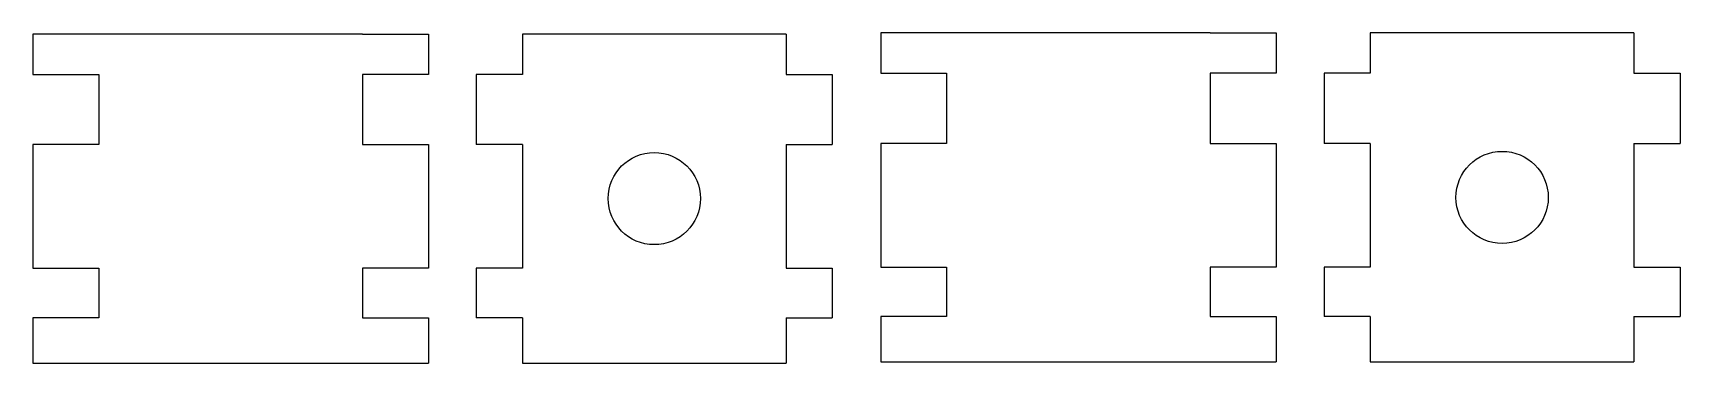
# Model space of a CAD drawing. Header units: inches. Extents: x 10.4 to 60.4, y 20 to 30.1.
import ezdxf

# ---------------------------------------------------------------- set-up
doc = ezdxf.new("R2010")
doc.units = ezdxf.units.IN
doc.header["$MEASUREMENT"] = 0

msp = doc.modelspace()

# ---------------------------------------------------------------- linework, layer by layer
for p, q in [((12.414, 30.041), (10.414, 30.041)), ((10.414, 30.041), (10.414, 28.815)), ((20.414, 30.041), (12.414, 30.041)), ((20.414, 30.041), (22.414, 30.041)), ((22.414, 30.041), (22.414, 28.815)), ((33.267, 30.041), (25.267, 30.041)), ((25.267, 30.041), (25.267, 28.815)), ((33.267, 30.041), (33.267, 28.815)), ((38.138, 30.076), (36.138, 30.076)), ((36.138, 30.076), (36.138, 28.849)), ((46.138, 30.076), (38.138, 30.076)), ((46.138, 30.076), (48.138, 30.076)), ((48.138, 30.076), (48.138, 28.849)), ((58.992, 30.076), (50.992, 30.076)), ((50.992, 30.076), (50.992, 28.849)), ((58.992, 30.076), (58.992, 28.849)), ((10.414, 28.815), (12.414, 28.815)), ((12.414, 28.815), (12.414, 26.684)), ((22.414, 28.815), (20.414, 28.815)), ((20.414, 28.815), (20.414, 26.684)), ((23.867, 28.815), (23.867, 26.684)), ((25.267, 28.815), (23.867, 28.815)), ((33.267, 28.815), (34.667, 28.815)), ((34.667, 28.815), (34.667, 26.684)), ((36.138, 28.849), (38.138, 28.849)), ((38.138, 28.849), (38.138, 26.718)), ((48.138, 28.849), (46.138, 28.849)), ((46.138, 28.849), (46.138, 26.718)), ((49.592, 28.849), (49.592, 26.718)), ((50.992, 28.849), (49.592, 28.849)), ((58.992, 28.849), (60.392, 28.849)), ((60.392, 28.849), (60.392, 26.718)), ((12.414, 26.684), (10.414, 26.684)), ((10.414, 26.684), (10.414, 22.923)), ((20.414, 26.684), (22.414, 26.684)), ((22.414, 26.684), (22.414, 22.923)), ((25.267, 26.684), (23.867, 26.684)), ((25.267, 26.684), (25.267, 22.923)), ((33.267, 26.684), (34.667, 26.684)), ((33.267, 26.684), (33.267, 22.923)), ((38.138, 26.718), (36.138, 26.718)), ((36.138, 26.718), (36.138, 22.958)), ((46.138, 26.718), (48.138, 26.718)), ((48.138, 26.718), (48.138, 22.958)), ((50.992, 26.718), (49.592, 26.718)), ((50.992, 26.718), (50.992, 22.958)), ((58.992, 26.718), (60.392, 26.718)), ((58.992, 26.718), (58.992, 22.958)), ((10.414, 22.923), (12.414, 22.923)), ((12.414, 22.923), (12.414, 21.419)), ((22.414, 22.923), (20.414, 22.923)), ((20.414, 22.923), (20.414, 21.419)), ((23.867, 22.923), (23.867, 21.419)), ((25.267, 22.923), (23.867, 22.923)), ((33.267, 22.923), (34.667, 22.923)), ((34.667, 22.923), (34.667, 21.419)), ((36.138, 22.958), (38.138, 22.958)), ((38.138, 22.958), (38.138, 21.454)), ((48.138, 22.958), (46.138, 22.958)), ((46.138, 22.958), (46.138, 21.454)), ((49.592, 22.958), (49.592, 21.454)), ((50.992, 22.958), (49.592, 22.958)), ((58.992, 22.958), (60.392, 22.958)), ((60.392, 22.958), (60.392, 21.454)), ((12.414, 21.419), (10.414, 21.419)), ((10.414, 21.419), (10.414, 20.041)), ((20.414, 21.419), (22.414, 21.419)), ((22.414, 21.419), (22.414, 20.041)), ((25.267, 21.419), (23.867, 21.419)), ((25.267, 21.419), (25.267, 20.041)), ((33.267, 21.419), (34.667, 21.419)), ((33.267, 21.419), (33.267, 20.041)), ((38.138, 21.454), (36.138, 21.454)), ((36.138, 21.454), (36.138, 20.076)), ((46.138, 21.454), (48.138, 21.454)), ((48.138, 21.454), (48.138, 20.076)), ((50.992, 21.454), (49.592, 21.454)), ((50.992, 21.454), (50.992, 20.076)), ((58.992, 21.454), (60.392, 21.454)), ((58.992, 21.454), (58.992, 20.076)), ((10.414, 20.041), (22.414, 20.041)), ((25.267, 20.041), (33.267, 20.041)), ((36.138, 20.076), (48.138, 20.076)), ((50.992, 20.076), (58.992, 20.076))]:
    msp.add_line(p, q)
for centre in [(29.267, 25.041), (54.992, 25.076)]:
    msp.add_circle(centre, 1.4)

doc.saveas('drawing.dxf')
